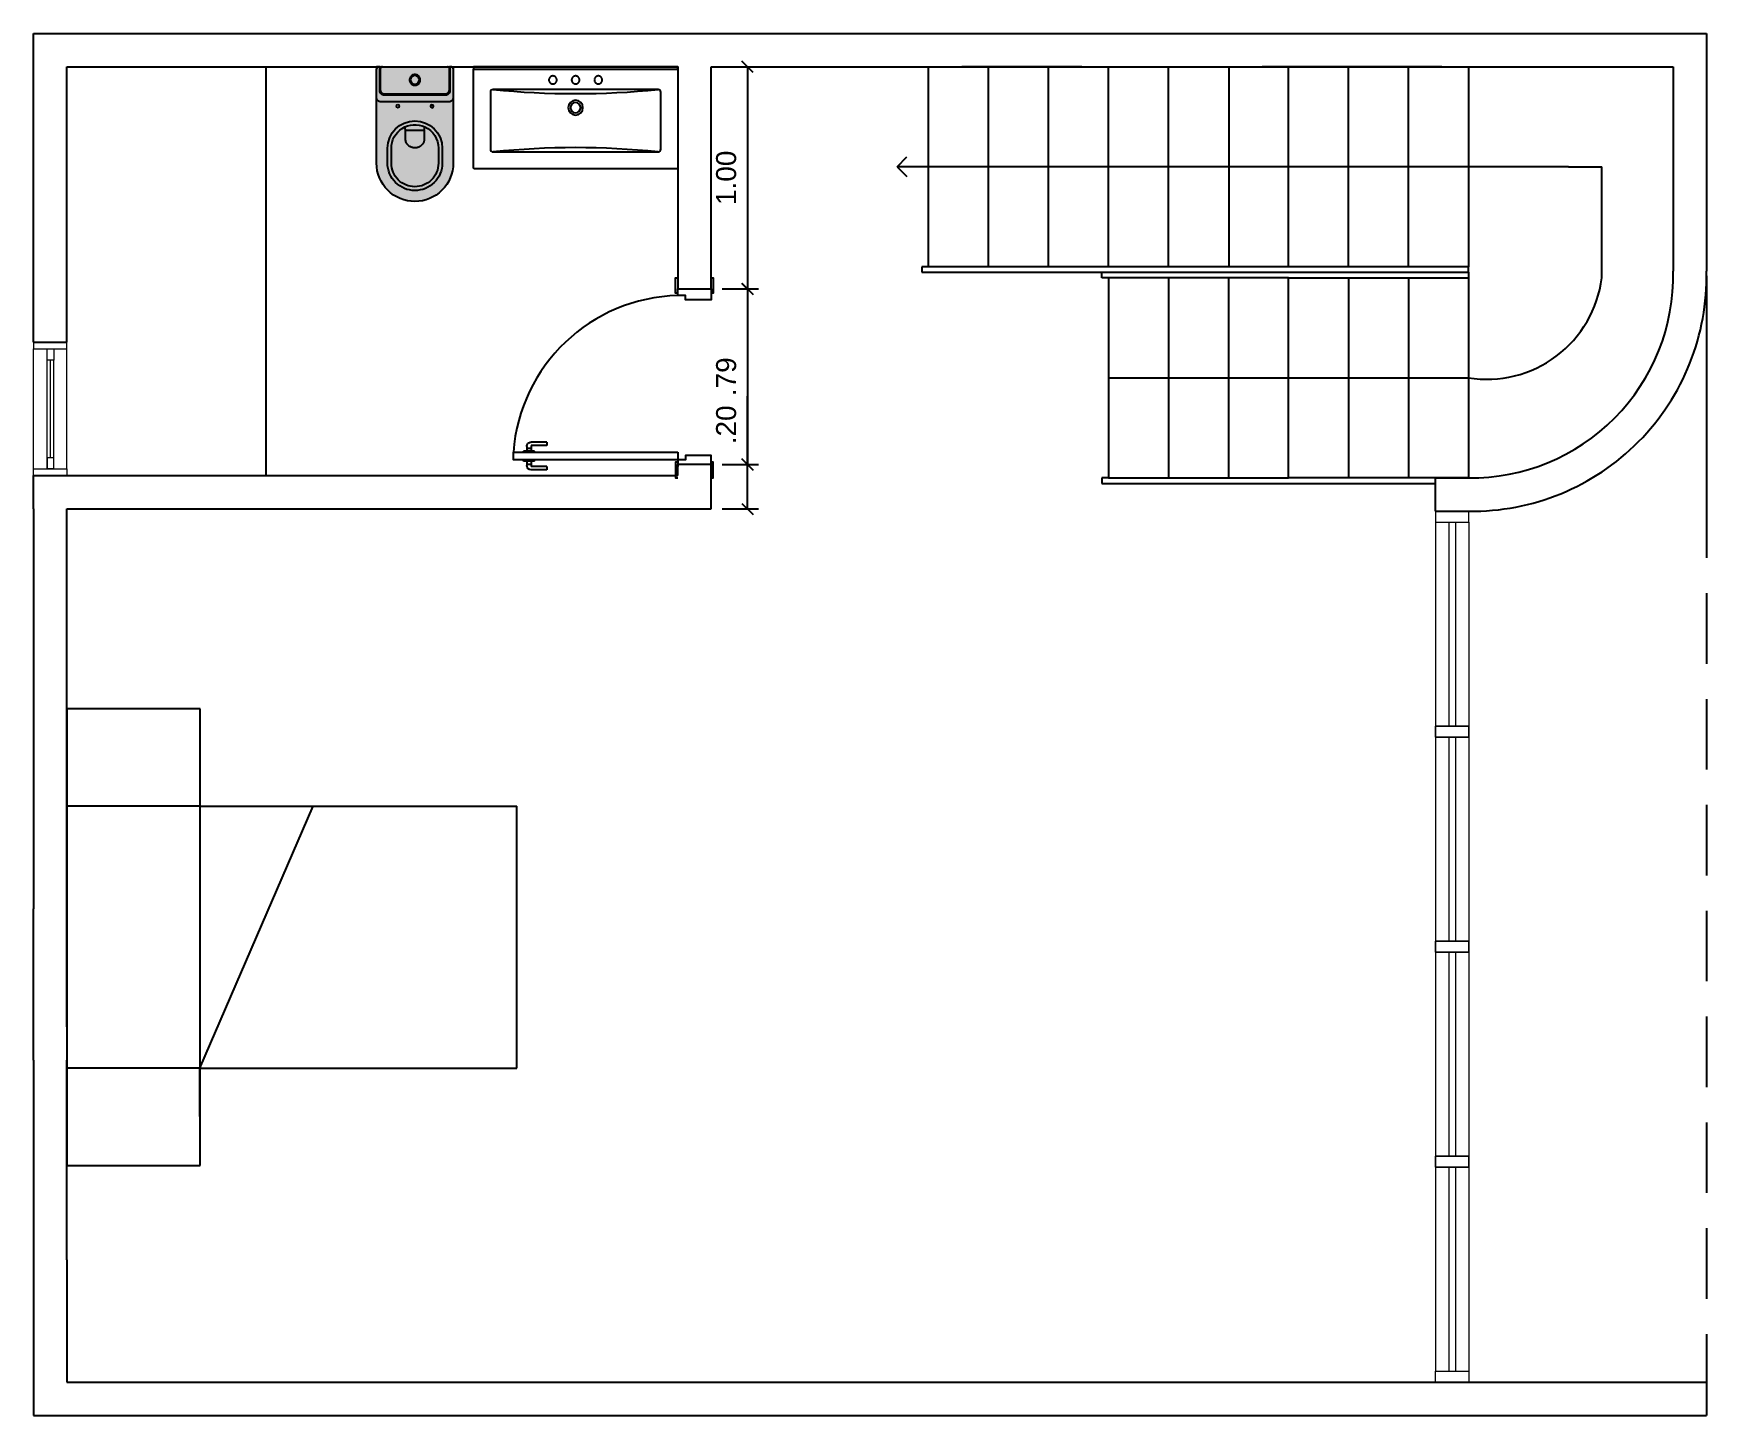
# Model space of a CAD drawing. Header units: millimetres. Extents: x 778.5 to 798.2, y 737.8 to 745.
# Drawn here: x 790.63 to 798.16, y 738.55 to 744.77 of the extents above; entities that cross this region are included whole.
import ezdxf

# ---------------------------------------------------------------- set-up
doc = ezdxf.new("R2010")
doc.units = ezdxf.units.MM
for name, pattern in [('DASHED', [15, 12, -3]), ('DASHED2', [9.525, 6.35, -3.175]), ('DASHSPACE', [30, 12, -18])]:
    doc.linetypes.add(name, pattern=pattern)
for name, color, linetype, lineweight in [('AI-Hatch equip san', 255, 'Continuous', 0), ('Arq-Caixilho', 1, 'Continuous', 13), ('Arq-Parede Baixa Osso', 2, 'Continuous', 20)]:
    doc.layers.add(name, color=color, linetype=linetype, lineweight=lineweight)
for name, color, linetype in [('ALVENARIA', 4, 'Continuous'), ('CAIXILHOS', 1, 'Continuous'), ('ESCADA', 1, 'Continuous'), ('MOBILIARIOS', 8, 'Continuous'), ('PROJEÇÃO', 8, 'DASHED2'), ('SIMBOLOS', 7, 'Continuous')]:
    doc.layers.add(name, color=color, linetype=linetype)
doc.styles.get("Standard").update_dxf_attribs({"font": 'arial.ttf'})
doc.dimstyles.new('1.50', dxfattribs={"dimscale": 0.5, "dimtxt": 0.18, "dimasz": 0.1, "dimexe": 0.1, "dimexo": 0.1, "dimgap": 0.1, "dimtad": 1, "dimzin": 4, "dimdsep": 46, "dimtxsty": 'Standard', "dimblk": 'OBLIQUE', "dimcen": 0.1, "dimclrd": 1, "dimclre": 1, "dimclrt": 256, "dimadec": 0, "dimazin": 0, "dimtfac": 1, "dimtmove": 0, "dimatfit": 3, "dimldrblk": 'ORIGIN2', "dimfxl": 1.25, "dimtolj": 1, "dimarcsym": 1})

# ---------------------------------------------------------------- blocks, each defined once
blk = doc.blocks.new('*U16')
at = {"layer": 'Arq-Caixilho'}
for p, q in [((0.05, 0.09), (0.9675, 0.09)), ((0.05, 0.06), (0.9675, 0.06))]:
    blk.add_line(p, q, dxfattribs=at)
for points in [[(0, 0.15), (0, 0), (0.05, 0), (0.05, 0.15)], [(1.0175, 0.15), (1.0175, 0), (0.9675, 0), (0.9675, 0.15)]]:
    blk.add_lwpolyline(points, close=True, dxfattribs=at)
at = {"layer": 'Arq-Parede Baixa Osso'}
for p, q in [((0.05, 0.15), (0.9675, 0.15)), ((0.05, 0), (0.9675, 0))]:
    blk.add_line(p, q, dxfattribs=at)
blk = doc.blocks.new('macaneta')
for p, q in [((-0.0425, -0.06), (-0.0225, -0.06)), ((-0.0361, -0.06), (-0.0361, -0.08)), ((-0.0175, -0.045), (-0.0225, -0.045)), ((-0.0225, -0.095), (-0.0225, -0.045)), ((0.0225, -0.045), (0.0175, -0.045)), ((0.0225, -0.095), (0.0225, -0.045)), ((0.0225, -0.06), (0.0425, -0.06)), ((0.0361, -0.06), (0.0361, -0.08)), ((-0.0625, -0.15), (-0.0625, -0.08)), ((-0.0625, -0.15), (-0.0475, -0.15)), ((-0.0475, -0.15), (-0.0475, -0.08)), ((-0.0475, -0.08), (-0.0225, -0.08)), ((-0.0175, -0.095), (-0.0225, -0.095)), ((0.0225, -0.095), (0.0175, -0.095)), ((0.0225, -0.08), (0.0475, -0.08)), ((0.0475, -0.15), (0.0475, -0.08)), ((0.0475, -0.15), (0.0625, -0.15)), ((0.0625, -0.15), (0.0625, -0.08))]:
    blk.add_line(p, q)
for centre, start, end in [((-0.0425, -0.08), 90, 180), ((0.0425, -0.08), 0, 90)]:
    blk.add_arc(centre, 0.02, start, end)
blk = doc.blocks.new('*U22')
for points in [[(-0.2, 0.78), (-0.21, 0.78), (-0.21, 0.85), (-0.2, 0.85)], [(-0.05, 0.85), (-0.04, 0.85), (-0.04, 0.78), (-0.05, 0.78)], [(-0.05, 0.8), (-0.05, 0.75), (-0.165, 0.75), (-0.165, 0.77), (-0.2, 0.77), (-0.2, 0.8)], [(-0.2, 0.02), (-0.21, 0.02), (-0.21, -0.05), (-0.2, -0.05)], [(-0.05, 0), (-0.05, 0.05), (-0.165, 0.05), (-0.165, 0.03), (-0.2, 0.03), (-0.2, 0)], [(-0.05, -0.05), (-0.04, -0.05), (-0.04, 0.02), (-0.05, 0.02)]]:
    blk.add_lwpolyline(points)
blk.add_lwpolyline([(-0.2, 0.065), (-0.2, 0.03), (-0.94, 0.03), (-0.94, 0.065)], close=True)
at = {"ltscale": 0.5}
blk.add_arc((-0.1805, 0.0086), 0.7616, 91.46853, 175.75644, dxfattribs=at)
at = {"xscale": -1, "rotation": 90.00000000000007}
blk.add_blockref('macaneta', (-0.94, 0.0475), dxfattribs=at)
blk = doc.blocks.new('*U11')
at = {"layer": 'Arq-Caixilho'}
for p, q in [((0.57, 0.0917), (0.08, 0.0917)), ((0.52, 0.0767), (0.08, 0.0767)), ((0.57, 0.0617), (0.08, 0.0617))]:
    blk.add_line(p, q, dxfattribs=at)
for points in [[(0, 0), (0.03, 0), (0.03, 0.15), (0, 0.15)], [(0.03, 0.0917), (0.08, 0.0917), (0.08, 0.0617), (0.03, 0.0617)], [(0.57, 0.0917), (0.52, 0.0917), (0.52, 0.0617), (0.57, 0.0617)], [(0.6, 0), (0.57, 0), (0.57, 0.15), (0.6, 0.15)], [(0.57, 0.0917), (0.57, 0.0917), (0.57, 0.0617), (0.57, 0.0617)]]:
    blk.add_lwpolyline(points, dxfattribs=at)
at = {"layer": 'Arq-Parede Baixa Osso'}
for p, q in [((0.57, 0.15), (0.03, 0.15)), ((0.57, 0), (0.03, 0))]:
    blk.add_line(p, q, dxfattribs=at)
blk = doc.blocks.new('BACIA CX ACOPLADA LINK CP230 - PLANTA')
at = {"layer": 'AI-Hatch equip san'}
h = blk.add_hatch(color=256, dxfattribs=at)
h.paths.add_polyline_path([(-0.1463, 0, 0.414214), (-0.1562, -0.0099), (-0.1562, -0.1021, 0.414214), (-0.1365, -0.1218), (0.1365, -0.1218, 0.414214), (0.1562, -0.1021), (0.1562, -0.0099, 0.414214), (0.1463, 0)], flags=17)
h.paths.add_polyline_path([(0, -0.035, -1), (0, -0.0833, -1)], flags=16)
h.paths.add_polyline_path([(0, -0.0394, -1), (0, -0.0789, -1)], flags=0)
h.paths.add_polyline_path([(-0.1725, -0.0099), (-0.1725, -0.4337, 0.414214), (0, -0.6062, 0.414214), (0.1725, -0.4337), (0.1725, 0), (0.1626, 0), (0.1562, 0), (0.1562, -0.0048, -0.135287), (0.1576, -0.0099), (0.1576, -0.108, -0.414214), (0.1378, -0.1277), (-0.1378, -0.1277, -0.414214), (-0.1576, -0.108), (-0.1576, -0.0099, -0.135287), (-0.1562, -0.0048), (-0.1562, 0), (-0.1626, 0, 0.414214)])
h.paths.add_polyline_path([(-0.0769, -0.1705, -1), (-0.0769, -0.1843, -1)], flags=16)
h.paths.add_polyline_path([(0.1232, -0.3667), (0.1232, -0.4337, -0.414214), (0, -0.5569, -0.414214), (-0.1232, -0.4337), (-0.1232, -0.3667, -1)], flags=16)
h.paths.add_polyline_path([(0.0448, -0.2707, -0.291349), (0.106, -0.3667), (0.106, -0.4337, -0.414214), (0, -0.5397, -0.414214), (-0.106, -0.4337), (-0.106, -0.3667, -0.548768)], flags=0)
h.paths.add_polyline_path([(-0.0422, -0.2859), (0.0422, -0.2859), (0.0422, -0.3273), (0.0415, -0.3329), (0.0398, -0.3386), (0.0376, -0.3432), (0.034, -0.349), (0.0287, -0.3546), (0.0236, -0.3584), (0.0182, -0.3613), (0.0131, -0.3632), (0.0062, -0.3649), (-0.0018, -0.3652), (-0.0083, -0.3645), (-0.0146, -0.3628), (-0.0218, -0.3595), (-0.0284, -0.3549), (-0.033, -0.3502), (-0.0367, -0.3451), (-0.04, -0.3382), (-0.0419, -0.3306), (-0.0422, -0.3248)], flags=0)
h.paths.add_polyline_path([(0.0769, -0.1705, -1), (0.0769, -0.1843, -1)], flags=16)
h.paths.add_polyline_path([(-0.0422, -0.2859), (-0.0422, -0.3248), (-0.042, -0.3286), (-0.0415, -0.3325), (-0.0405, -0.3363), (-0.0391, -0.34), (-0.0374, -0.3435), (-0.0364, -0.3452), (-0.0353, -0.3469), (-0.0342, -0.3485), (-0.0329, -0.3501), (-0.0316, -0.3516), (-0.0302, -0.3531), (-0.0299, -0.3533), (-0.0268, -0.356), (-0.0235, -0.3583), (-0.02, -0.3604), (-0.0162, -0.3621), (-0.0123, -0.3634), (-0.0103, -0.3639), (-0.0083, -0.3644), (-0.0062, -0.3647), (-0.0041, -0.365), (0, -0.3652), (0.0042, -0.365), (0.0083, -0.3644), (0.0123, -0.3634), (0.0143, -0.3628), (0.0162, -0.3621), (0.0181, -0.3613), (0.02, -0.3604), (0.0218, -0.3594), (0.0235, -0.3583), (0.0252, -0.3572), (0.0269, -0.3559), (0.0299, -0.3533), (0.0326, -0.3504), (0.0351, -0.3473), (0.0372, -0.3439), (0.0381, -0.3422), (0.039, -0.3404), (0.0397, -0.3385), (0.0404, -0.3367), (0.0409, -0.3348), (0.0414, -0.3329), (0.0417, -0.331), (0.042, -0.329), (0.0422, -0.3271), (0.0422, -0.3251), (0.0422, -0.3248), (0.0422, -0.2859)], flags=0)
for points in [[(-0.1365, -0.1218, -0.414214), (-0.1562, -0.1021), (-0.1562, -0.0099, -0.414214), (-0.1463, 0), (-0.1477, 0, 0.414214), (-0.1576, -0.0099), (-0.1576, -0.108, 0.414214), (-0.1378, -0.1277), (0.1378, -0.1277, 0.414214), (0.1576, -0.108), (0.1576, -0.0099, 0.414214), (0.1477, 0), (0.1463, 0, -0.414214), (0.1562, -0.0099), (0.1562, -0.1021, -0.414214), (0.1365, -0.1218)], [(-0.1232, -0.3667, -1), (0.1232, -0.3667), (0.1232, -0.4337, -0.414214), (0, -0.5569, -0.414214), (-0.1232, -0.4337)]]:
    blk.add_hatch(color=256, dxfattribs=at).paths.add_polyline_path(points)
h = blk.add_hatch(color=256, dxfattribs=at)
h.paths.add_polyline_path([(0, -0.0833, 1), (0, -0.035, 1)])
h.paths.add_polyline_path([(0, -0.0789, -1), (0, -0.0394, -1)], flags=16)
at = {"ltscale": 0.05}
blk.add_lwpolyline([(-0.1626, 0), (-0.1725, 0), (-0.1725, -0.0099)], dxfattribs=at)
for points in [[(0.1725, -0.0099, 0.414214), (0.1626, 0), (0.1725, 0), (0.1725, -0.4337, -0.414214), (0, -0.6062, -0.414214), (-0.1725, -0.4337), (-0.1725, -0.0099)], [(-0.1463, 0, 0.414214), (-0.1562, -0.0099), (-0.1562, -0.1021, 0.414214), (-0.1365, -0.1218), (0.1365, -0.1218, 0.414214), (0.1562, -0.1021), (0.1562, -0.0099, 0.414214), (0.1463, 0)], [(-0.1626, 0, 0.414214), (-0.1725, -0.0099)], [(0.1725, -0.138, -0.414214), (0.1528, -0.1577), (-0.1528, -0.1577, -0.414214), (-0.1725, -0.138)]]:
    blk.add_lwpolyline(points, format="xyb")
blk.add_lwpolyline([(-0.1626, 0), (0.1626, 0), (0.1562, 0), (0.1562, -0.0049)])
at = {"linetype": 'DASHED', "ltscale": 0.025}
blk.add_lwpolyline([(-0.1562, -0.0049), (-0.1562, 0), (-0.1626, 0)], dxfattribs=at)
at = {"ltscale": 0.497717}
blk.add_lwpolyline([(0.1477, 0, -0.414214), (0.1576, -0.0099), (0.1576, -0.108, -0.414214), (0.1378, -0.1277), (-0.1378, -0.1277, -0.414214), (-0.1576, -0.108), (-0.1576, -0.0099, -0.414214), (-0.1477, 0)], format="xyb", dxfattribs=at)
at = {"linetype": 'DASHED'}
blk.add_lwpolyline([(0, -0.035, 1), (0, -0.0833, 1)], format="xyb", close=True, dxfattribs=at)
for points in [[(0, -0.0394, 1), (0, -0.0789, 1)], [(-0.0769, -0.1705, 1), (-0.0769, -0.1843, 1)], [(0.0769, -0.1705, 1), (0.0769, -0.1843, 1)], [(0.0448, -0.2707, -0.291349), (0.106, -0.3667), (0.106, -0.4337, -0.414214), (0, -0.5397, -0.414214), (-0.106, -0.4337), (-0.106, -0.3667, -0.548768)]]:
    blk.add_lwpolyline(points, format="xyb", close=True)
at = {"ltscale": 0.339985}
blk.add_lwpolyline([(0.1232, -0.3667), (0.1232, -0.4337, -0.414214), (0, -0.5569, -0.414214), (-0.1232, -0.4337), (-0.1232, -0.3667, -1)], format="xyb", close=True, dxfattribs=at)
at = {"ltscale": 0.078146}
blk.add_lwpolyline([(-0.0422, -0.2859), (-0.0448, -0.2707)], dxfattribs=at)
at = {"ltscale": 0.197277}
blk.add_lwpolyline([(0.0422, -0.2859), (0.0422, -0.3248), (0.0422, -0.3251), (0.0422, -0.3271), (0.042, -0.329), (0.0417, -0.331), (0.0414, -0.3329), (0.0409, -0.3348), (0.0404, -0.3367), (0.0397, -0.3385), (0.039, -0.3404), (0.0381, -0.3422), (0.0372, -0.3439), (0.0351, -0.3473), (0.0326, -0.3504), (0.0299, -0.3533), (0.0269, -0.3559), (0.0252, -0.3572), (0.0235, -0.3583), (0.0218, -0.3594), (0.02, -0.3604), (0.0181, -0.3613), (0.0162, -0.3621), (0.0143, -0.3628), (0.0123, -0.3634), (0.0083, -0.3644), (0.0042, -0.365), (0, -0.3652), (-0.0041, -0.365), (-0.0062, -0.3647), (-0.0083, -0.3644), (-0.0103, -0.3639), (-0.0123, -0.3634), (-0.0162, -0.3621), (-0.02, -0.3604), (-0.0235, -0.3583), (-0.0268, -0.356), (-0.0299, -0.3533), (-0.0302, -0.3531), (-0.0316, -0.3516), (-0.0329, -0.3501), (-0.0342, -0.3485), (-0.0353, -0.3469), (-0.0364, -0.3452), (-0.0374, -0.3435), (-0.0391, -0.34), (-0.0405, -0.3363), (-0.0415, -0.3325), (-0.042, -0.3286), (-0.0422, -0.3248), (-0.0422, -0.2859)], dxfattribs=at)
at = {"ltscale": 0.214268}
blk.add_lwpolyline([(-0.0422, -0.2859), (0.0422, -0.2859)], dxfattribs=at)
at = {"ltscale": 0.078144}
blk.add_lwpolyline([(0.0422, -0.2859), (0.0448, -0.2707)], dxfattribs=at)
blk = doc.blocks.new('_Oblique')
at = {"color": 0, "linetype": 'ByBlock', "lineweight": -2}
blk.add_line((-0.5, -0.5), (0.5, 0.5), dxfattribs=at)
blk = doc.blocks.new('*D60')
at = {"color": 1, "lineweight": -2, "transparency": 16777216}
for p, q in [((793.8431, 742.8282), (793.8431, 743.1355)), ((793.7292, 742.8282), (793.8931, 742.8282)), ((793.8431, 742.6282), (793.8431, 742.8282)), ((793.7292, 742.6282), (793.8931, 742.6282))]:
    blk.add_line(p, q, dxfattribs=at)
at = {"layer": 'Defpoints', "color": 0, "transparency": 16777216}
for p in [(793.6792, 742.8282), (793.8431, 742.8282), (793.6792, 742.6282)]:
    blk.add_point(p, dxfattribs=at)
at = {"color": 1, "lineweight": -2, "transparency": 16777216, "xscale": 0.05, "yscale": 0.05, "zscale": 0.05}
for p, rotation in [((793.8431, 742.8282), 90), ((793.8431, 742.6282), 270)]:
    blk.add_blockref('_Oblique', p, dxfattribs=dict(at, rotation=rotation))
at = {"transparency": 16777216, "insert": (793.7472, 743.0068), "char_height": 0.09, "attachment_point": 5, "rotation": 90}
blk.add_mtext('\\A1;.20', dxfattribs=at)
blk = doc.blocks.new('_Origin2')
at = {"color": 0, "linetype": 'ByBlock', "lineweight": -2}
blk.add_line((-0.5, 0), (-1, 0), dxfattribs=at)
for radius in [0.5, 0.25]:
    blk.add_circle((0, 0), radius, dxfattribs=at)
blk = doc.blocks.new('*D61')
at = {"color": 1, "lineweight": -2, "transparency": 16777216}
for p, q in [((793.7292, 743.6182), (793.8931, 743.6182)), ((793.8431, 743.6182), (793.8431, 742.8282)), ((793.7292, 742.8282), (793.8931, 742.8282))]:
    blk.add_line(p, q, dxfattribs=at)
at = {"layer": 'Defpoints', "color": 0, "transparency": 16777216}
for p in [(793.6792, 743.6182), (793.6792, 742.8282), (793.8431, 742.8282)]:
    blk.add_point(p, dxfattribs=at)
at = {"color": 1, "lineweight": -2, "transparency": 16777216, "xscale": 0.05, "yscale": 0.05, "zscale": 0.05}
for p, rotation in [((793.8431, 743.6182), 90), ((793.8431, 742.8282), 270)]:
    blk.add_blockref('_Oblique', p, dxfattribs=dict(at, rotation=rotation))
at = {"transparency": 16777216, "insert": (793.7472, 743.2232), "char_height": 0.09, "attachment_point": 5, "rotation": 90}
blk.add_mtext('\\A1;.79', dxfattribs=at)
blk = doc.blocks.new('*D62')
at = {"color": 1, "lineweight": -2, "transparency": 16777216}
for p, q in [((793.7292, 744.6182), (793.8931, 744.6182)), ((793.8431, 744.6182), (793.8431, 743.6188)), ((793.7292, 743.6188), (793.8931, 743.6188))]:
    blk.add_line(p, q, dxfattribs=at)
at = {"layer": 'Defpoints', "color": 0, "transparency": 16777216}
for p in [(793.6792, 744.6182), (793.6792, 743.6188), (793.8431, 743.6188)]:
    blk.add_point(p, dxfattribs=at)
at = {"color": 1, "lineweight": -2, "transparency": 16777216, "xscale": 0.05, "yscale": 0.05, "zscale": 0.05}
for p, rotation in [((793.8431, 744.6182), 90), ((793.8431, 743.6188), 270)]:
    blk.add_blockref('_Oblique', p, dxfattribs=dict(at, rotation=rotation))
at = {"transparency": 16777216, "insert": (793.7472, 744.1185), "char_height": 0.09, "attachment_point": 5, "rotation": 90}
blk.add_mtext('\\A1;1.00', dxfattribs=at)

msp = doc.modelspace()

# ---------------------------------------------------------------- linework, layer by layer
at = {"layer": 'ALVENARIA'}
for p, q in [((790.6292, 743.3782), (790.6292, 744.7682)), ((790.6292, 744.7682), (798.1592, 744.7682)), ((798.1592, 744.7682), (798.1592, 744.6182)), ((790.7792, 743.3782), (790.7792, 744.6182)), ((790.7792, 744.6182), (793.3792, 744.6182)), ((793.3792, 744.6182), (793.5292, 744.6182)), ((793.5292, 744.6182), (793.5292, 743.6182)), ((793.6792, 744.6182), (798.0092, 744.6182)), ((793.6792, 743.6182), (793.6792, 744.6182)), ((798.0092, 744.6182), (798.0092, 743.6982)), ((798.1592, 744.6182), (798.1592, 743.6982)), ((793.5292, 743.6182), (793.6792, 743.6182)), ((790.6292, 743.3782), (790.7792, 743.3782)), ((793.6792, 742.8282), (793.5292, 742.8282)), ((793.5292, 742.7782), (793.5292, 742.8282)), ((793.6792, 742.6282), (793.6792, 742.8282)), ((790.6292, 742.7782), (791.7292, 742.7782)), ((790.6292, 742.6282), (790.6292, 742.7782)), ((791.7292, 742.7782), (791.8792, 742.7782)), ((791.8792, 742.7782), (792.7792, 742.7782)), ((792.7792, 742.7782), (793.5292, 742.7782)), ((796.9394, 742.6182), (796.9394, 742.7682)), ((790.6292, 742.6282), (790.6292, 740.8282)), ((790.7792, 742.6282), (791.7292, 742.6282)), ((790.7792, 740.8282), (790.7792, 742.6282)), ((791.7292, 742.6282), (792.6292, 742.6282)), ((792.6292, 742.6282), (793.5292, 742.6282)), ((793.5292, 742.6282), (793.6792, 742.6282)), ((796.9394, 742.6182), (797.0894, 742.6182)), ((790.6292, 740.1482), (790.6292, 740.8282)), ((790.7792, 740.2982), (790.7792, 740.8282)), ((790.7792, 740.2982), (790.7792, 740.1482)), ((790.6292, 740.1482), (790.6292, 740.0982)), ((790.6292, 740.0982), (790.6292, 739.2482)), ((790.7792, 740.0982), (790.7792, 740.1482)), ((790.7792, 739.2482), (790.7792, 740.0982)), ((798.1592, 738.6982), (798.1592, 738.5482))]:
    msp.add_line(p, q, dxfattribs=at)
at = {"layer": 'ALVENARIA', "color": 2}
for p in [(796.938, 742.7682), (796.9394, 742.7682)]:
    msp.add_line(p, (797.088, 742.7682), dxfattribs=at)
at = {"layer": 'ALVENARIA'}
for points in [[(790.6292, 739.2482), (790.6292, 738.5482)], [(790.6292, 739.2482), (790.6292, 738.5482)], [(790.7792, 739.2482), (790.7792, 738.6982)], [(790.7792, 738.6982), (798.1592, 738.6982)], [(790.6292, 738.5482), (798.1592, 738.5482)]]:
    msp.add_lwpolyline(points, dxfattribs=at)
for centre, radius, start, end in [((797.0996, 743.678), 0.9099, 269.27022, 1.27022), ((797.1029, 743.6748), 1.0566, 269.26953, 1.26953)]:
    msp.add_arc(centre, radius, start, end, dxfattribs=at)
at = {"layer": 'ESCADA', "color": 3}
for p, q in [((794.658, 743.7182), (794.658, 744.6182)), ((795.0779, 744.6182), (794.8079, 744.6182)), ((794.928, 743.7182), (794.928, 744.6182)), ((795.3479, 744.6182), (795.0779, 744.6182)), ((795.198, 743.7182), (795.198, 744.6182)), ((795.3479, 744.6182), (795.6179, 744.6182)), ((795.468, 743.7182), (795.468, 744.6182)), ((795.6179, 744.6182), (795.8879, 744.6182)), ((795.738, 743.7182), (795.738, 744.6182)), ((795.8879, 744.6182), (796.1591, 744.6182)), ((795.8879, 744.6182), (796.1591, 744.6182)), ((796.0093, 744.6182), (796.0093, 743.7182)), ((796.4279, 744.6182), (796.1591, 744.6182)), ((796.278, 743.7182), (796.278, 744.6182)), ((794.658, 743.7182), (794.628, 743.7182)), ((794.628, 743.7182), (794.628, 743.6932)), ((794.628, 743.6932), (796.548, 743.6932)), ((794.928, 743.7182), (794.658, 743.7182)), ((795.198, 743.7182), (794.928, 743.7182)), ((795.468, 743.7182), (795.198, 743.7182)), ((795.738, 743.7182), (795.468, 743.7182)), ((796.008, 743.7182), (795.738, 743.7182)), ((796.278, 743.7182), (796.008, 743.7182))]:
    msp.add_line(p, q, dxfattribs=at)
at = {"layer": 'ESCADA', "color": 2}
for p, q in [((796.6979, 744.6182), (796.4279, 744.6182)), ((796.548, 743.7182), (796.548, 744.6182)), ((796.9679, 744.6182), (796.6979, 744.6182)), ((796.818, 743.7182), (796.818, 744.6182)), ((796.9679, 744.6182), (797.2379, 744.6182)), ((797.088, 744.6182), (797.088, 743.7182)), ((796.548, 743.7182), (796.278, 743.7182)), ((796.818, 743.7182), (796.548, 743.7182)), ((796.548, 743.6932), (797.088, 743.6932)), ((797.088, 743.7182), (796.818, 743.7182)), ((797.088, 743.6932), (797.088, 743.7182)), ((797.088, 743.6932), (797.088, 743.6682)), ((796.548, 743.6682), (796.548, 742.7682)), ((796.548, 743.6682), (796.818, 743.6682)), ((796.818, 743.6682), (796.818, 742.7682)), ((796.818, 743.6682), (797.088, 743.6682)), ((797.088, 743.6682), (797.088, 742.7682)), ((796.818, 742.7682), (796.548, 742.7682)), ((796.548, 742.7432), (796.9382, 742.7432)), ((797.088, 742.7682), (796.818, 742.7682))]:
    msp.add_line(p, q, dxfattribs=at)
at = {"layer": 'ESCADA'}
for p, q in [((794.628, 743.7182), (794.628, 743.6932)), ((794.628, 743.6932), (797.088, 743.6932)), ((795.438, 743.6682), (795.438, 743.6932)), ((795.438, 743.6932), (797.088, 743.6932)), ((795.468, 743.6682), (795.438, 743.6682)), ((795.738, 743.6682), (795.468, 743.6682)), ((795.468, 743.6682), (795.468, 742.7682)), ((796.008, 743.6682), (795.738, 743.6682)), ((795.738, 743.6682), (795.738, 742.7682)), ((796.278, 743.6682), (796.008, 743.6682)), ((796.008, 743.6682), (796.008, 742.7682)), ((796.278, 742.7682), (796.278, 743.6682)), ((796.278, 743.6682), (796.548, 743.6682)), ((795.468, 742.7682), (795.438, 742.7682)), ((795.438, 742.7682), (795.438, 742.7432)), ((795.438, 742.7432), (796.9382, 742.7432)), ((795.468, 742.7682), (795.738, 742.7682)), ((795.738, 742.7682), (796.008, 742.7682)), ((796.008, 742.7682), (796.278, 742.7682)), ((796.548, 742.7682), (796.278, 742.7682)), ((796.9382, 742.7432), (796.9394, 742.7432))]:
    msp.add_line(p, q, dxfattribs=at)
at = {"layer": 'MOBILIARIOS', "color": 8}
for p, q in [((791.6747, 744.6182), (791.6747, 742.7782)), ((790.7792, 741.7282), (790.7792, 739.6732)), ((791.3792, 741.7282), (790.7792, 741.7282)), ((791.3792, 739.6732), (791.3792, 741.7282)), ((791.3792, 741.2901), (790.7792, 741.2901)), ((791.3774, 740.1113), (791.8876, 741.2901)), ((791.3792, 741.2901), (792.8052, 741.2901)), ((792.8052, 740.1113), (792.8052, 741.2901)), ((791.3792, 740.1113), (790.7792, 740.1113)), ((791.3792, 739.6732), (791.3774, 740.1113)), ((791.3774, 740.1113), (792.8052, 740.1113)), ((790.7792, 739.6732), (791.3792, 739.6732))]:
    msp.add_line(p, q, dxfattribs=at)
at = {"layer": 'MOBILIARIOS'}
for points in [[(793.5292, 744.6074), (793.5292, 744.6182), (792.6092, 744.6182), (792.6092, 744.6074)], [(792.6092, 744.6074), (793.5292, 744.6074)], [(792.6982, 744.2348), (793.4403, 744.2348)]]:
    msp.add_lwpolyline(points, dxfattribs=at)
for points in [[(793.5292, 744.6074), (793.5292, 744.1653, -0.414214), (793.5221, 744.1582), (792.6164, 744.1582, -0.414214), (792.6092, 744.1653), (792.6092, 744.6074)], [(793.4403, 744.2348, 0.414214), (793.4526, 744.2471), (793.4526, 744.5037, 0.414214), (793.4403, 744.5159), (792.6982, 744.5159, 0.414214), (792.6859, 744.5037), (792.6859, 744.2471, 0.414211), (792.6982, 744.2348)], [(792.6982, 744.5159, 0.049752), (793.4403, 744.5159)], [(793.4403, 744.2348, 0.052342), (792.6982, 744.2348)]]:
    msp.add_lwpolyline(points, format="xyb", dxfattribs=at)
at = {"layer": 'MOBILIARIOS', "linetype": 'DASHSPACE'}
for points in [[(792.967, 744.5771, 1), (792.967, 744.5413, 1)], [(793.0692, 744.5771, 1), (793.0692, 744.5413, 1)], [(793.1715, 744.5771, 1), (793.1715, 744.5413, 1)]]:
    msp.add_lwpolyline(points, format="xyb", close=True, dxfattribs=at)
at = {"layer": 'MOBILIARIOS'}
for points in [[(793.0692, 744.4674, 1), (793.0692, 744.4009, 1)], [(793.0692, 744.4572, 1), (793.0692, 744.4112, 1)]]:
    msp.add_lwpolyline(points, format="xyb", close=True, dxfattribs=at)
at = {"layer": 'PROJEÇÃO', "color": 8, "ltscale": 0.05}
msp.add_line((798.1594, 743.6776), (798.1592, 738.6982), dxfattribs=at)
at = {"layer": 'PROJEÇÃO'}
msp.add_line((798.1594, 743.6776), (798.1594, 742.6182), dxfattribs=at)
at = {"layer": 'SIMBOLOS'}
for p, q in [((794.5164, 744.1682), (794.5605, 744.2123)), ((797.088, 744.1682), (794.5164, 744.1682)), ((794.5164, 744.1682), (794.5605, 744.1241)), ((797.538, 744.1682), (797.088, 744.1682)), ((797.538, 744.1682), (797.6879, 744.1682)), ((797.6879, 743.6682), (797.6879, 744.1682)), ((795.468, 743.2182), (797.088, 743.2182))]:
    msp.add_line(p, q, dxfattribs=at)
msp.add_arc((797.1707, 743.7328), 0.5212, 260.87444, 352.87444, dxfattribs=at)

# ---------------------------------------------------------------- block references
at = {"layer": 'Arq-Caixilho', "extrusion": (0, 0, -1), "xscale": -1, "zscale": -1, "rotation": 90.0000000214303}
msp.add_blockref('*U11', (-790.6292, 743.3782), dxfattribs=at)
at = {"layer": 'Arq-Caixilho'}
for p, rotation in [((796.9394, 742.6182), 270), ((796.9392, 741.6507), 270), ((796.9392, 740.6832), 270), ((796.9392, 739.7157), 270.0000000000305)]:
    msp.add_blockref('*U16', p, dxfattribs=dict(at, rotation=rotation))
at = {"layer": 'CAIXILHOS'}
msp.add_blockref('*U22', (793.7292, 742.8188), dxfattribs=at)
at = {"layer": 'MOBILIARIOS'}
msp.add_blockref('BACIA CX ACOPLADA LINK CP230 - PLANTA', (792.346, 744.6182), dxfattribs=at)

# ---------------------------------------------------------------- dimensions: what is measured, and where the dimension line sits
for base, p1, p2, picture, middle in [((793.8431, 743.6188), (793.6792, 744.6182), (793.6792, 743.6188), '*D62', (793.7472, 744.1185)), ((793.8431, 742.8282), (793.6792, 743.6182), (793.6792, 742.8282), '*D61', (793.7472, 743.2232)), ((793.8431, 742.8282), (793.6792, 742.6282), (793.6792, 742.8282), '*D60', (793.7472, 743.0068))]:
    dim = msp.add_linear_dim(base=base, p1=p1, p2=p2, angle=90, dimstyle='1.50')
    dim.commit()
    dim.dimension.update_dxf_attribs({"geometry": picture, "text_midpoint": middle})

doc.saveas('drawing.dxf')
